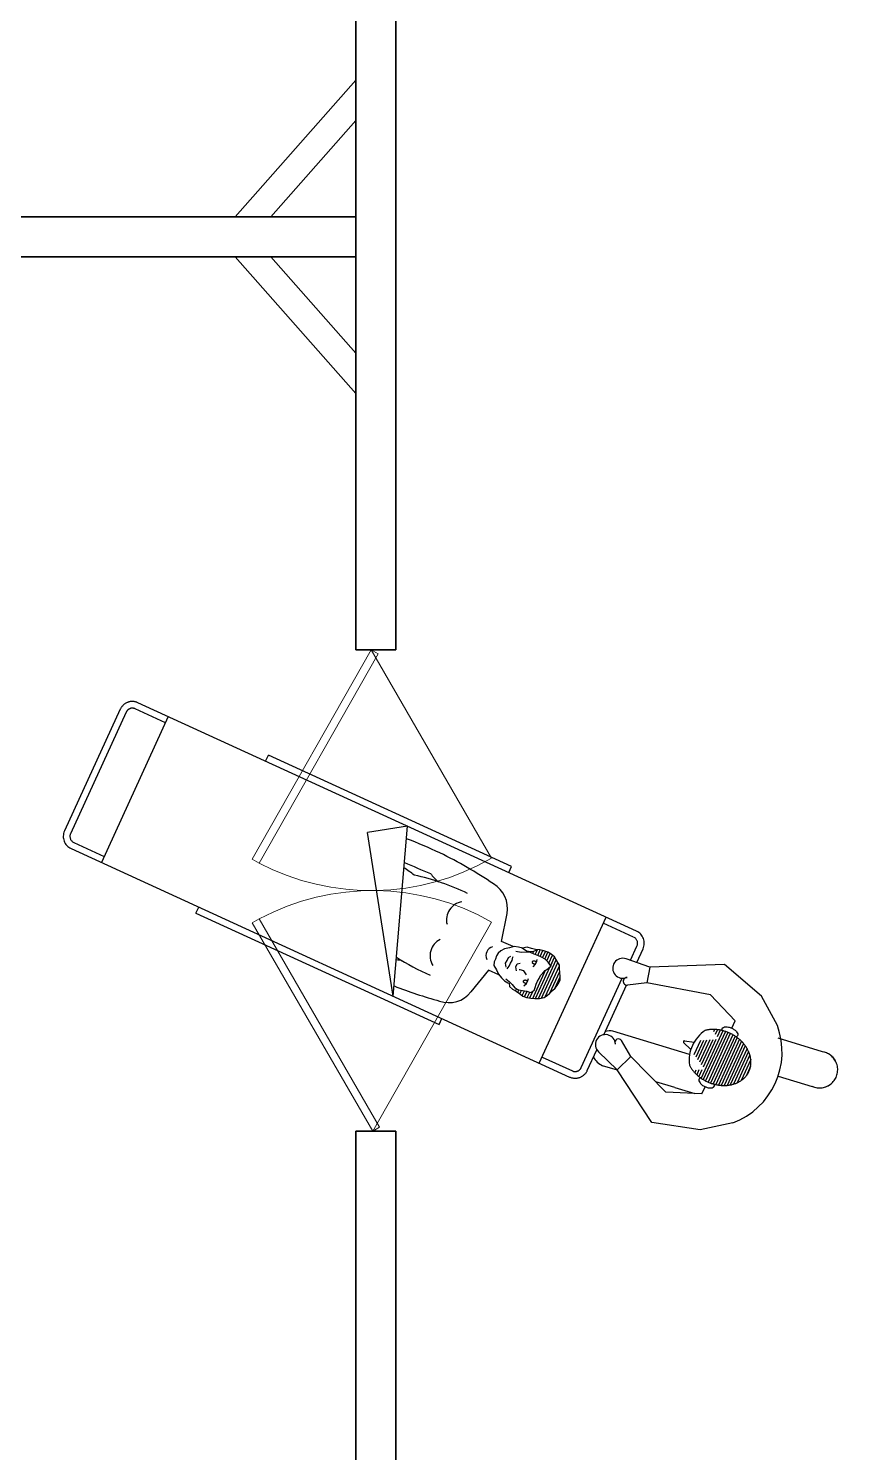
# Model space of a CAD drawing. Header units: inches. Extents: x -17070 to 527, y 504 to 2398.
# Drawn here: x -10482.65 to -10479.54, y 531.67 to 537 of the extents above; entities that cross this region are included whole.
import ezdxf

# ---------------------------------------------------------------- set-up
doc = ezdxf.new("R2010")
doc.units = ezdxf.units.IN
doc.linetypes.add('HIDDEN', pattern=[9.525, 6.35, -3.175])
for name, color, linetype in [('15', 7, 'HIDDEN'), ('DOOR', 5, 'Continuous'), ('elevation', 7, 'Continuous')]:
    doc.layers.add(name, color=color, linetype=linetype)
doc.layers.add('section', color=1, linetype='Continuous', lineweight=35)

# ---------------------------------------------------------------- blocks, each defined once
blk = doc.blocks.new('HEAD')
for p, q in [((-1.269, 1.421), (-1.084, 1.629)), ((-1.084, 1.629), (-0.876, 1.71)), ((-0.876, 1.71), (-0.668, 1.79)), ((-0.668, 1.79), (-0.448, 1.86)), ((-0.448, 1.86), (-0.24, 1.941)), ((-0.24, 1.941), (-0.032, 1.975)), ((-0.032, 1.975), (0.176, 1.998)), ((0.176, 1.998), (0.384, 1.998)), ((0.384, 1.998), (0.592, 1.918)), ((0.592, 1.918), (0.8, 1.814)), ((0.8, 1.814), (1.008, 1.733)), ((1.008, 1.733), (1.216, 1.64)), ((1.216, 1.64), (1.413, 1.432)), ((-1.57, 0.589), (-1.546, 0.797)), ((-1.546, 0.797), (-1.477, 1.005)), ((-1.477, 1.005), (-1.396, 1.213)), ((-1.396, 1.213), (-1.269, 1.421)), ((-1.177, 0.67), (-1.142, 0.878)), ((-1.142, 0.878), (-0.934, 0.993)), ((-0.934, 0.993), (-0.726, 0.982)), ((-0.726, 0.982), (-0.518, 0.959)), ((-0.518, 0.959), (-0.31, 0.959)), ((-0.31, 0.959), (-0.101, 0.97)), ((-0.101, 0.97), (0.107, 0.982)), ((0.107, 0.982), (0.315, 1.028)), ((0.315, 1.028), (0.523, 1.086)), ((0.523, 1.086), (0.731, 1.178)), ((0.731, 1.178), (0.939, 1.259)), ((0.939, 1.259), (1.147, 1.236)), ((0.951, 1.259), (1.101, 1.051)), ((1.101, 1.051), (1.193, 0.843)), ((1.147, 1.236), (1.182, 1.236)), ((1.193, 0.843), (1.216, 0.635)), ((1.413, 1.432), (1.575, 1.224)), ((1.575, 1.224), (1.644, 1.016)), ((1.644, 1.016), (1.679, 0.809)), ((1.679, 0.809), (1.644, 0.601)), ((-1.512, 0.381), (-1.57, 0.589)), ((-1.466, 0.173), (-1.512, 0.381)), ((-1.442, -0.035), (-1.466, 0.173)), ((-1.327, 0.254), (-1.246, 0.462)), ((-1.304, 0.046), (-1.327, 0.254)), ((-1.177, -0.162), (-1.304, 0.046)), ((-1.246, 0.462), (-1.177, 0.67)), ((-0.945, 0.427), (-0.737, 0.485)), ((-0.737, 0.485), (-0.529, 0.497)), ((-0.529, 0.497), (-0.39, 0.474)), ((-0.217, 0.312), (-0.067, 0.104)), ((-0.067, 0.104), (-0.113, -0.104)), ((0.43, 0.45), (0.638, 0.497)), ((0.638, 0.497), (0.846, 0.497)), ((0.846, 0.497), (0.951, 0.474)), ((1.182, 0.011), (1.101, -0.197)), ((1.193, 0.219), (1.182, 0.011)), ((1.216, 0.427), (1.193, 0.219)), ((1.216, 0.635), (1.216, 0.427)), ((1.32, 0.127), (1.231, 0.003)), ((1.529, 0.289), (1.32, 0.127)), ((1.494, 0.185), (1.459, -0.023)), ((1.598, 0.393), (1.494, 0.185)), ((1.644, 0.601), (1.598, 0.393)), ((-1.373, -0.243), (-1.442, -0.035)), ((-1.19, -0.324), (-1.373, -0.243)), ((-1.2, -0.393), (-1.19, -0.324)), ((-1.165, -0.601), (-1.2, -0.393)), ((-1.084, -0.37), (-1.177, -0.162)), ((-1.072, -0.809), (-1.165, -0.601)), ((-1.015, -0.578), (-1.084, -0.37)), ((-0.39, -0.739), (-0.182, -0.693)), ((-0.252, -0.243), (-0.044, -0.37)), ((-0.182, -0.693), (0.026, -0.693)), ((-0.113, -0.104), (-0.125, -0.139)), ((-0.044, -0.37), (0.164, -0.358)), ((0.026, -0.693), (0.234, -0.67)), ((0.164, -0.358), (0.292, -0.243)), ((0.234, -0.67), (0.442, -0.716)), ((0.442, -0.716), (0.488, -0.716)), ((0.87, -0.612), (0.858, -0.693)), ((0.939, -0.404), (0.87, -0.612)), ((1.101, -0.197), (0.939, -0.404)), ((1.182, -0.67), (1.101, -0.878)), ((1.174, -0.156), (1.17, -0.231)), ((1.17, -0.231), (1.205, -0.439)), ((1.228, -0.462), (1.182, -0.67)), ((1.205, -0.439), (1.217, -0.512)), ((1.424, -0.254), (1.228, -0.462)), ((1.459, -0.023), (1.424, -0.254)), ((-0.945, -1.017), (-1.072, -0.809)), ((-0.737, -1.213), (-0.945, -1.017)), ((-0.552, -1.421), (-0.737, -1.213)), ((-0.344, -1.49), (-0.552, -1.421)), ((-0.321, -0.809), (-0.113, -0.924)), ((-0.113, -0.924), (0.095, -0.913)), ((0.095, -0.913), (0.303, -0.913)), ((0.488, -1.421), (0.28, -1.479)), ((0.303, -0.913), (0.442, -0.82)), ((0.696, -1.282), (0.488, -1.421)), ((0.893, -1.074), (0.696, -1.282)), ((1.101, -0.878), (0.893, -1.074)), ((-0.136, -1.49), (-0.344, -1.49)), ((0.072, -1.502), (-0.136, -1.49)), ((0.28, -1.479), (0.072, -1.502))]:
    blk.add_line(p, q)
for centre, radius, start, end in [((-0.656, 0.404), 0.105, 128.6724, 57.68295), ((0.708, 0.404), 0.104, 117.34096, 62.65904), ((1.474, -0.173), 0.3, 144.14402, 176.81804)]:
    blk.add_arc(centre, radius, start, end)
blk = doc.blocks.new('CAMILLA INVERTIDA')
at = {"layer": '15', "color": 7, "linetype": 'Continuous'}
for p, q in [((-0.4761, 0.2752), (-0.3011, 0.3253)), ((-0.3011, 0.3253), (-0.101, 0.2004)), ((-0.576, 0.2001), (-0.4761, 0.2752)), ((0.7748, 0.2996), (1.1181, -0.2167)), ((0.7748, 0.2996), (0.992, -0.3006)), ((-0.426, 0.1502), (-0.301, 0.2003)), ((-0.3248, 0.1707), (-0.4018, 0.1599)), ((-0.3248, 0.1707), (-0.2504, 0.1809)), ((-0.301, 0.2003), (-0.1265, 0.1336)), ((-0.101, 0.2004), (-0.1265, 0.1336)), ((-0.1024, 0.2012), (-0.0443, 0.2092)), ((-0.1024, 0.2012), (-0.0443, 0.2092)), ((-0.101, 0.2004), (-0.0092, 0.1685)), ((0.4927, 0.062), (0.5175, 0.1637)), ((-0.426, 0.1502), (-0.426, 0.1204)), ((-0.1265, 0.1336), (-0.0693, 0.0944)), ((-0.3225, 0.0348), (-0.0259, 0.0754)), ((0.449, 0.062), (0.4927, 0.062)), ((-0.6572, -0.0296), (-0.7888, -0.0476)), ((-0.0654, -0.141), (-0.0033, -0.1037)), ((0.4446, -0.0562), (0.4923, -0.0562)), ((0.4923, -0.0562), (0.5174, -0.1591)), ((-0.4258, -0.12), (-0.4258, -0.1498)), ((-0.4258, -0.1498), (-0.3008, -0.1997)), ((-0.3008, -0.1997), (-0.0654, -0.141)), ((-0.0508, -0.1996), (-0.0654, -0.141)), ((-0.5758, -0.1999), (-0.4757, -0.2748)), ((-0.3007, -0.3247), (-0.0508, -0.1996)), ((-0.0508, -0.1996), (0.0423, -0.1908)), ((0.992, -0.3006), (1.1181, -0.2167)), ((-0.4757, -0.2748), (-0.3007, -0.3247))]:
    blk.add_line(p, q, dxfattribs=at)
at = {"layer": '15'}
for p, q in [((1.5748, 0.3247), (0.5748, 0.3241)), ((0.5748, 0.3241), (0.5748, 0.2991)), ((1.5748, 0.3247), (1.5748, 0.2997)), ((2.0998, 0.3), (0.0498, 0.2988)), ((0.1748, 0.2739), (0.0498, 0.2738)), ((0.1748, 0.2989), (0.1752, -0.3011)), ((1.9752, -0.3001), (1.9748, 0.2999)), ((2.0998, 0.275), (1.9748, 0.2749)), ((-0.0001, 0.2488), (-0.0001, 0.1638)), ((0.0249, 0.2488), (0.0251, -0.1186)), ((2.1251, -0.25), (2.1249, 0.25)), ((2.1501, -0.25), (2.1499, 0.25)), ((-0.0001, 0.1023), (0.0001, -0.1023)), ((0.2579, 0.0649), (0.2578, -0.0631)), ((0.2679, 0.0744), (0.2678, -0.0717)), ((0.2779, 0.0808), (0.2778, -0.0787)), ((0.2879, 0.0857), (0.2879, -0.0459)), ((0.2979, 0.0892), (0.2979, -0.0267)), ((0.3079, 0.0922), (0.3079, 0.0629)), ((0.3179, 0.0948), (0.3179, 0.0724)), ((0.3279, 0.0961), (0.3279, 0.0737)), ((0.3379, 0.0961), (0.3379, 0.0762)), ((0.3479, 0.0939), (0.3479, 0.0791)), ((0.3579, 0.092), (0.3579, 0.0822)), ((0.3679, 0.0904), (0.3679, 0.0819)), ((0.2379, 0.0213), (0.2379, -0.0268)), ((0.2479, 0.0443), (0.2479, -0.044)), ((0.2878, -0.0502), (0.2878, -0.0849)), ((0.2978, -0.056), (0.2978, -0.088)), ((0.3078, -0.0604), (0.3078, -0.0902)), ((0.3178, -0.0636), (0.3178, -0.0915)), ((0.3278, -0.0645), (0.3278, -0.0905)), ((0.3378, -0.0649), (0.3378, -0.089)), ((0.3478, -0.0648), (0.3478, -0.0873)), ((0.3578, -0.0639), (0.3578, -0.0836)), ((0.3678, -0.0633), (0.3678, -0.0716)), ((0.3778, -0.0626), (0.3778, -0.0655)), ((-0.7705, -0.1814), (-0.5985, -0.1578)), ((0.0001, -0.1948), (0.0001, -0.2512)), ((0.0251, -0.1925), (0.0251, -0.2512)), ((0.0502, -0.2762), (0.1752, -0.2761)), ((0.0502, -0.3012), (2.1002, -0.3)), ((0.5752, -0.3009), (0.5752, -0.3259)), ((1.5752, -0.3003), (1.5752, -0.3253)), ((1.9752, -0.2751), (2.1002, -0.275)), ((0.5752, -0.3259), (1.5752, -0.3253))]:
    blk.add_line(p, q, dxfattribs=at)
at = {"layer": '15', "color": 7}
for p, q in [((-0.5283, -0.057), (-0.5284, 0.0573)), ((-0.5183, -0.0672), (-0.5184, 0.0674)), ((-0.5083, -0.0751), (-0.5084, 0.0753)), ((-0.4983, -0.0815), (-0.4984, 0.0817)), ((-0.4883, -0.0866), (-0.4884, 0.0869)), ((-0.4783, -0.0908), (-0.4784, 0.0911)), ((-0.4683, -0.094), (-0.4684, 0.0943)), ((-0.4583, -0.0964), (-0.4584, 0.0967)), ((-0.4483, -0.0982), (-0.4484, 0.0985)), ((-0.4383, -0.0993), (-0.4384, 0.0997)), ((-0.4283, -0.0998), (-0.4284, 0.1002)), ((-0.4183, -0.0996), (-0.4184, 0.1)), ((-0.4083, -0.0988), (-0.4084, 0.0992)), ((-0.3983, -0.0973), (-0.3984, 0.0977)), ((-0.3884, 0.0676), (-0.3884, 0.0956)), ((-0.3883, -0.0567), (-0.3884, 0.0576)), ((-0.3784, 0.0735), (-0.3784, 0.0928)), ((-0.3684, 0.079), (-0.3684, 0.0891)), ((-0.5483, -0.0201), (-0.5483, 0.0203)), ((-0.5383, -0.0433), (-0.5384, 0.0435)), ((-0.3783, -0.0512), (-0.3784, 0.0516)), ((-0.3683, -0.0457), (-0.3684, 0.0461)), ((-0.3583, -0.0402), (-0.3583, 0.0407)), ((-0.3483, -0.0347), (-0.3483, 0.0352)), ((-0.3383, -0.0292), (-0.3383, 0.0297)), ((-0.284, 0.004), (-0.319, 0.0159)), ((-0.284, -0.0035), (-0.3188, -0.0143)), ((-0.3883, -0.0952), (-0.3883, -0.0676)), ((-0.3783, -0.0924), (-0.3783, -0.0731)), ((-0.3683, -0.0887), (-0.3683, -0.0786))]:
    blk.add_line(p, q, dxfattribs=at)
at = {"layer": '15', "color": 7, "linetype": 'Continuous'}
for points in [[(-0.3973, 0.0975, 0.45437), (-0.3953, 0.11, 0.104203), (-0.4026, 0.1158, 0.064948), (-0.4121, 0.1191, 0.051099), (-0.4248, 0.1204, 0.051099), (-0.4376, 0.1191, 0.064948), (-0.4471, 0.1157, 0.104203), (-0.4544, 0.1099, 0.433673), (-0.4529, 0.0978, 0.174705)], [(-0.3972, -0.0971, -0.45437), (-0.3951, -0.1096, -0.104203), (-0.4024, -0.1154, -0.064948), (-0.412, -0.1187, -0.051099), (-0.4247, -0.12, -0.051099), (-0.4374, -0.1187, -0.064948), (-0.447, -0.1154, -0.104203), (-0.4543, -0.1096, -0.433673), (-0.4528, -0.0975, -0.174705)]]:
    blk.add_lwpolyline(points, format="xyb", dxfattribs=at)
at = {"layer": '15', "color": 7}
blk.add_lwpolyline([(-0.3384, 0.0716, 0.086863), (-0.377, 0.0923, 0.080167), (-0.426, 0.1002, 0.080167), (-0.475, 0.0922, 0.088923), (-0.5143, 0.0708, 0.104957), (-0.5419, 0.0372, 0.120011), (-0.5509, 0.0001, 0.120011), (-0.5418, -0.037, 0.104957), (-0.5142, -0.0706, 0.088923), (-0.4749, -0.0919, 0.080167), (-0.4258, -0.0998, 0.080167), (-0.3768, -0.0919, 0.086863), (-0.3383, -0.0711, 0.104957)], format="xyb", dxfattribs=at)
at = {"layer": '15'}
for centre, radius, start, end in [((0.0499, 0.2488), 0.05, 90.0327, 180.0327), ((0.0499, 0.2488), 0.025, 90.0327, 180.0327), ((2.0999, 0.25), 0.05, 0.0327, 90.0327), ((2.0999, 0.25), 0.025, 0.0327, 90.0327), ((-0.3759, 0.0002), 0.2828, 135.0327, 225.0327), ((-0.7879, -0.1156), 0.068, 90.7087, 284.8871), ((0.0501, -0.2512), 0.05, 180.0327, 270.0327), ((0.0501, -0.2512), 0.025, 180.0327, 270.0327), ((2.1001, -0.25), 0.025, 270.0327, 0.0327), ((2.1001, -0.25), 0.05, 270.0327, 0.0327)]:
    blk.add_arc(centre, radius, start, end, dxfattribs=at)
at = {"layer": '15', "color": 7, "linetype": 'Continuous'}
for centre, radius, start, end in [((0.6195, 0.1388), 0.105, 95.2905, 166.263), ((0.8687, -1.298), 1.5629, 92.9552, 99.533), ((-0.0215, 0.133), 0.0375, 207.1989, 70.8458), ((-0.0439, 0.1411), 0.0681, 50.0156, 90.3416), ((0.7012, -0.6985), 0.8689, 81.8284, 91.2323), ((0.7715, 0.2951), 0.1335, 282.3806, 291.8806), ((-0.0619, 0.1051), 0.013, 235.6029, 46.3451), ((0.651, 0.0757), 0.0683, 321.6124, 56.6042), ((-0.0439, 0.1411), 0.0681, 285.2542, 310.0498), ((0.4935, 0.0023), 0.0334, 359.9673, 51.0083), ((0.4935, 0.0023), 0.0334, 308.9263, 359.9673), ((-0.7879, -0.1156), 0.068, 104.8685, 150.5924), ((0.6509, -0.0713), 0.0683, 303.3304, 38.3222), ((0.004, -0.1159), 0.0141, 294.2976, 120.9827), ((0.0388, -0.1535), 0.0375, 275.3824, 139.8979), ((0.6194, -0.1342), 0.105, 193.6716, 264.6441), ((0.702, 0.7029), 0.8689, 268.7023, 282.6535), ((1.3596, 2.108), 2.3009, 258.2839, 259.4665), ((-0.7879, -0.1156), 0.068, 233.4506, 284.8685), ((0.7712, -0.2908), 0.1335, 59.0235, 77.554), ((0.95, -2.0006), 1.8276, 90.1295, 93.4544), ((0.8702, 1.3022), 1.5629, 260.4016, 268.8866), ((0.8638, 1.3013), 1.5618, 269.1209, 274.1223)]:
    blk.add_arc(centre, radius, start, end, dxfattribs=at)
at = {"layer": '15', "color": 7}
for centre, radius, start, end in [((-0.4533, 0.0002), 0.1353, 328.2106, 31.8548), ((-0.2855, 0.0003), 0.00403, 291.5838, 68.4816)]:
    blk.add_arc(centre, radius, start, end, dxfattribs=at)
at = {"layer": '15', "xscale": -0.05800000000004864, "yscale": 0.07250000000004775, "zscale": 0.05800000000003884, "rotation": 89.96729221976162}
blk.add_blockref('HEAD', (0.3778, 0.0057), dxfattribs=at)

msp = doc.modelspace()

# ---------------------------------------------------------------- linework, layer by layer
at = {"layer": 'DOOR', "lineweight": 13}
for points in [[(-10481.34158, 534.65925), (-10481.78636, 533.87684), (-10481.81244, 533.89166), (-10481.36766, 534.67408)], [(-10481.3355, 532.88909), (-10481.78564, 533.66843), (-10481.81162, 533.65343), (-10481.36147, 532.87409)]]:
    msp.add_lwpolyline(points, close=True, dxfattribs=at)
at = {"layer": 'DOOR', "linetype": 'HIDDEN', "lineweight": 13, "ltscale": 0.25}
for points in [[(-10481.36766, 534.67408), (-10480.91752, 533.89474, -0.2570122), (-10481.78636, 533.87684)], [(-10481.78564, 533.66843, -0.2570122), (-10480.9167, 533.65651), (-10481.36147, 532.87409)]]:
    msp.add_lwpolyline(points, format="xyb", dxfattribs=at)
at = {"layer": 'elevation', "ltscale": 0.0005}
for p, q in [((-10481.42464, 536.80385), (-10481.87552, 536.29297)), ((-10481.42464, 536.65272), (-10481.74214, 536.29297)), ((-10481.42464, 535.63209), (-10481.87552, 536.14297)), ((-10481.42464, 535.78322), (-10481.74214, 536.14297))]:
    msp.add_line(p, q, dxfattribs=at)
at = {"layer": 'section', "ltscale": 0.0005}
for p, q in [((-10481.42464, 534.67408), (-10481.42464, 537.50667)), ((-10481.27464, 534.67408), (-10481.27464, 537.50667)), ((-10487.42464, 536.29297), (-10481.42464, 536.29297)), ((-10487.42464, 536.14297), (-10481.42464, 536.14297)), ((-10481.27464, 534.67408), (-10481.42464, 534.67408)), ((-10481.42464, 531.08797), (-10481.42464, 532.87409)), ((-10481.27464, 532.87409), (-10481.42464, 532.87409)), ((-10481.27464, 530.93797), (-10481.27464, 532.87409))]:
    msp.add_line(p, q, dxfattribs=at)

# ---------------------------------------------------------------- block references
at = {"rotation": 155.3533834371497}
msp.add_blockref('CAMILLA INVERTIDA', (-10480.45541, 533.32788), dxfattribs=at)

doc.saveas('drawing.dxf')
